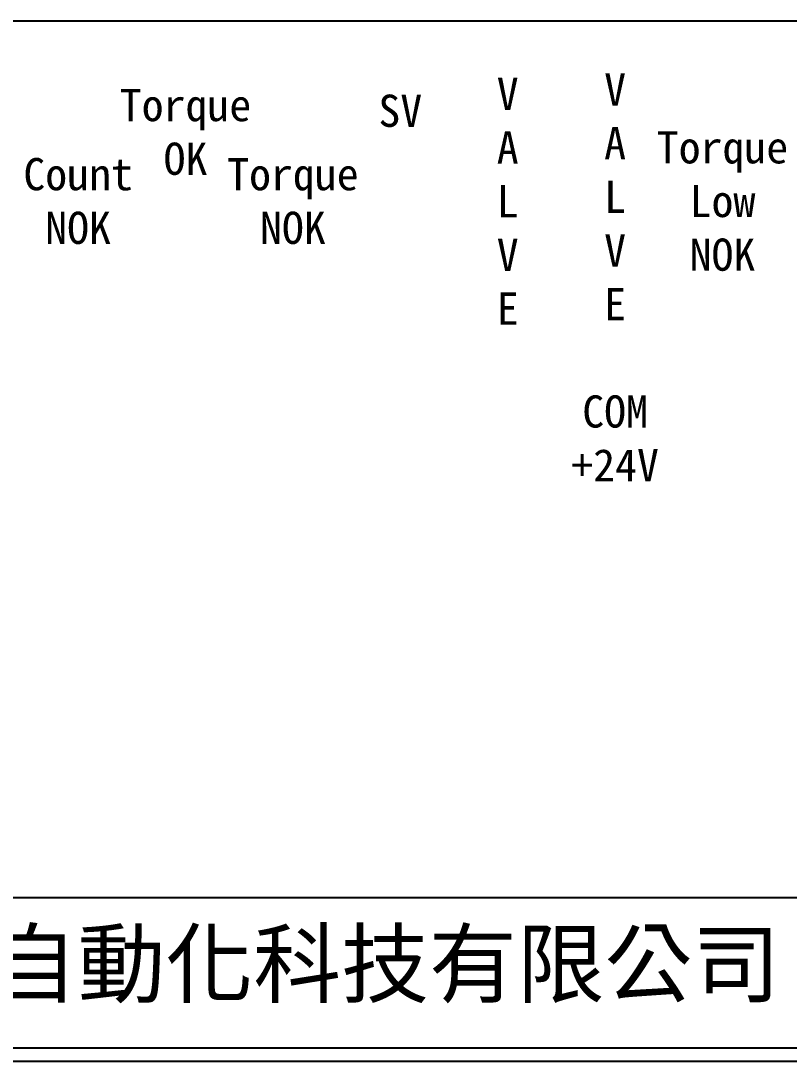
# Model space of a CAD drawing. Extents: x 627 to 914, y 3 to 207.
# Drawn here: x 685 to 756.7, y 3 to 100 of the extents above; entities that cross this region are included whole.
import ezdxf

# ---------------------------------------------------------------- set-up
doc = ezdxf.new("R2010")
doc.units = 0
doc.layers.add('圖框層', color=7, linetype='CONTINUOUS')
doc.layers.add('標尺寸層', color=3, linetype='CONTINUOUS')
doc.styles.add('CNS', font='romanc.shx', dxfattribs={"bigfont": 'chineset.shx'})
doc.styles.add('STSL', font='kaiu.ttf')

msp = doc.modelspace()

# ---------------------------------------------------------------- linework, layer by layer
at = {"layer": '圖框層', "color": 7}
for p, q in [((628.447, 18.25), (912.947, 18.25)), ((628.447, 4.25), (912.947, 4.25)), ((627.197, 3), (914.197, 3))]:
    msp.add_line(p, q, dxfattribs=at)
at = {"layer": '標尺寸層', "color": 7}
msp.add_line((632.246, 99.958), (910.117, 99.958), dxfattribs=at)

# ---------------------------------------------------------------- texts
at = {"layer": '圖框層', "color": 4, "style": 'STSL'}
msp.add_text('泓陞自動化科技有限公司', height=6, dxfattribs=at).set_placement((665.8, 9.076))
at = {"layer": '標尺寸層', "color": 7, "char_height": 3, "width": 1.88876, "attachment_point": 5, "style": 'CNS'}
for s, insert in [('{\\fDFKai-SB|b0|i0|c136|p65;V\\PA\\PL\\PV\\PE\\P\\PCOM\\P+24V}', (740.437, 76.053)), ('{\\fDFKai-SB|b0|i0|c136|p65;V\\PA\\PL\\PV\\PE}', (730.427, 83.142)), ('{\\fDFKai-SB|b0|i0|c136|p65;Torque\\POK}', (700.397, 89.579)), ('{\\fDFKai-SB|b0|i0|c136|p65;SV}', (720.417, 91.55)), ('{\\fDFKai-SB|b0|i0|c136|p65;Torque\\PLow\\PNOK}', (750.447, 83.142)), ('{\\fDFKai-SB|b0|i0|c136|p65;Count\\PNOK}', (690.387, 83.142)), ('{\\fDFKai-SB|b0|i0|c136|p65;Torque\\PNOK}', (710.407, 83.142))]:
    msp.add_mtext(s, dxfattribs=dict(at, insert=insert))

doc.saveas('drawing.dxf')
